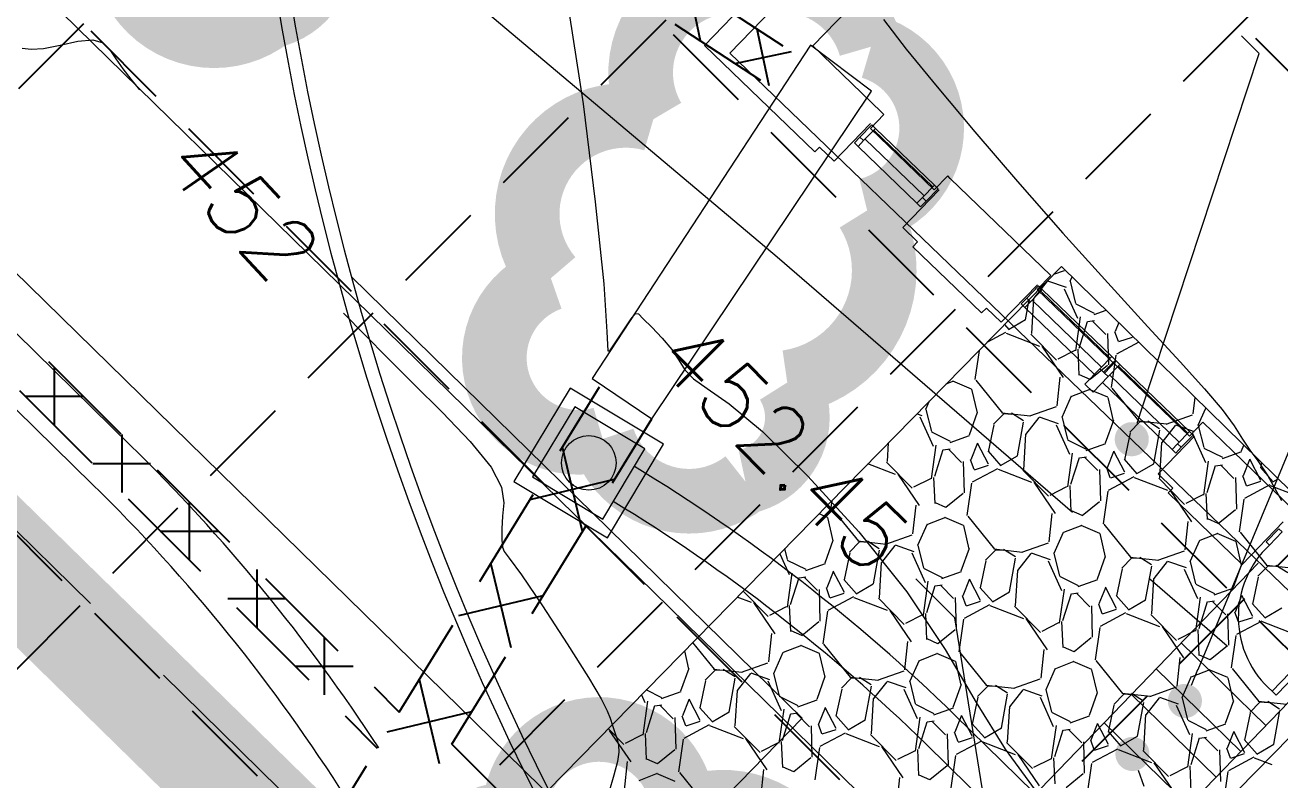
# Model space of a CAD drawing. Header units: inches. Extents: x 4334 to 5439, y 4649 to 5754.
# Drawn here: x 4777.98 to 4823.98, y 5110.38 to 5138.05 of the extents above; entities that cross this region are included whole.
import ezdxf
from ezdxf.enums import TextEntityAlignment as Align

# ---------------------------------------------------------------- set-up
doc = ezdxf.new("R2010")
doc.units = ezdxf.units.IN
doc.header["$LTSCALE"] = 30
doc.header["$MEASUREMENT"] = 0
for name, pattern in [('DIVIDE2', [0.625, 0.25, -0.125, 0, -0.125, 0, -0.125]), ('HIDDEN', [0.375, 0.25, -0.125]), ('HIDDEN2', [0.1875, 0.125, -0.0625]), ('PHANTOM2', [1.25, 0.625, -0.125, 0.125, -0.125, 0.125, -0.125])]:
    doc.linetypes.add(name, pattern=pattern)
for name, color, linetype in [('0S-jnts', 7, 'Continuous'), ('0s-paving', 1, 'Continuous'), ('BLDG', 10, 'Continuous'), ('BNDY RWC', 4, 'PHANTOM2'), ('CP STAB ENT', 7, 'Continuous'), ('CURB', 6, 'Continuous'), ('CURB_FACE', 7, 'Continuous'), ('DA LINE', 211, 'DIVIDE2'), ('EC', 15, 'Continuous'), ('GRID', 254, 'HIDDEN'), ('LEGEND', 7, 'Continuous'), ('PC', 15, 'Continuous'), ('SILTFENCE', 23, 'HIDDEN'), ('SW_INLET_EXST', 7, 'Continuous'), ('SW_MH', 6, 'Continuous'), ('SW_PIPE', 30, 'Continuous'), ('SW_PIPE_EXIST', 7, 'HIDDEN2')]:
    doc.layers.add(name, color=color, linetype=linetype)
doc.styles.add('C80', font='SIMPLEX.shx', dxfattribs={"height": 0.04})

# ---------------------------------------------------------------- blocks, each defined once
blk = doc.blocks.new('_Dot')
at = {"color": 0, "linetype": 'ByBlock', "lineweight": -2}
blk.add_line((-0.5, 0), (-1, 0), dxfattribs=at)
at = {"color": 0, "linetype": 'ByBlock', "const_width": 0.5}
blk.add_lwpolyline([(-0.25, 0, 1), (0.25, 0, 1)], format="xyb", close=True, dxfattribs=at)
blk = doc.blocks.new('inlet protection')
at = {"layer": 'LEGEND', "color": 170, "ltscale": 100, "const_width": 9.48}
blk.add_lwpolyline([(38.03, 58.52, 0.520567), (38.03, 58.52, 0.765195), (16.58, 47.73, 0.417879), (16.45, 28.3, 0.6649), (40.96, 24.56, 0.744833), (68.6, 22.24, 0.975642), (85.82, 40.03, 0.520567), (81.53, 61.46, 0.520567), (65.81, 60.03, 0.540264), (38.03, 58.52)], format="xyb", close=True, dxfattribs=at)

msp = doc.modelspace()

# ---------------------------------------------------------------- linework, layer by layer
at = {"layer": '0S-jnts', "color": 7, "lineweight": 0}
for p, q in [((4789.496, 5128.554), (4766.37, 5151.19)), ((4765.393, 5140.951), (4796.235, 5110.763)), ((4823.46, 5112.367), (4820.363, 5115.398)), ((4822.544, 5111.418), (4819.447, 5114.449)), ((4821.638, 5110.479), (4818.541, 5113.51)), ((4820.638, 5109.443), (4817.541, 5112.475))]:
    msp.add_line(p, q, dxfattribs=at)
at = {"layer": '0s-paving', "color": 7, "lineweight": 0}
for p, q in [((4806.469, 5112.64), (4789.942, 5128.816)), ((4811.897, 5106.628), (4789.496, 5128.554)), ((4811.897, 5106.628), (4823.185, 5118.321)), ((4814.994, 5103.596), (4826.303, 5115.312)), ((4800.173, 5106.209), (4806.469, 5112.64)), ((4880.191, 5028.587), (4796.235, 5110.763))]:
    msp.add_line(p, q, dxfattribs=at)
at = {"layer": 'BLDG', "color": 7, "lineweight": 0}
for p, q in [((4806.7, 5141.264), (4802.88, 5137.307)), ((4806.859, 5137.289), (4808.769, 5139.267)), ((4802.88, 5137.307), (4806.927, 5133.4)), ((4809.372, 5134.863), (4806.859, 5137.289)), ((4808.97, 5134.266), (4809.462, 5134.776)), ((4809.462, 5134.776), (4809.372, 5134.863)), ((4809.462, 5134.776), (4809.462, 5134.776)), ((4807.641, 5133.059), (4808.972, 5134.438)), ((4808.583, 5133.945), (4809.017, 5134.395)), ((4809.152, 5134.264), (4808.718, 5133.815)), ((4811.308, 5132.009), (4808.97, 5134.266)), ((4809.017, 5134.395), (4809.152, 5134.264)), ((4809.094, 5134.204), (4811.252, 5132.121)), ((4809.152, 5134.264), (4811.31, 5132.181)), ((4808.38, 5133.735), (4808.583, 5133.945)), ((4808.515, 5133.605), (4808.38, 5133.735)), ((4808.718, 5133.815), (4808.515, 5133.605)), ((4808.718, 5133.815), (4808.583, 5133.945)), ((4808.583, 5133.945), (4808.718, 5133.815)), ((4808.775, 5133.875), (4810.934, 5131.791)), ((4806.927, 5133.4), (4807.101, 5133.58)), ((4807.101, 5133.58), (4807.641, 5133.059)), ((4808.515, 5133.605), (4810.673, 5131.521)), ((4811.8, 5132.519), (4811.308, 5132.009)), ((4811.89, 5132.431), (4811.8, 5132.519)), ((4815.577, 5128.872), (4811.89, 5132.431)), ((4811.89, 5132.431), (4811.89, 5132.431)), ((4811.49, 5132.007), (4810.159, 5130.628)), ((4811.31, 5132.181), (4810.876, 5131.731)), ((4811.011, 5131.601), (4811.445, 5132.051)), ((4811.445, 5132.051), (4811.31, 5132.181)), ((4810.876, 5131.731), (4810.673, 5131.521)), ((4810.673, 5131.521), (4810.808, 5131.391)), ((4810.808, 5131.391), (4811.011, 5131.601)), ((4810.876, 5131.731), (4811.011, 5131.601)), ((4811.011, 5131.601), (4810.876, 5131.731)), ((4810.159, 5130.628), (4810.698, 5130.107)), ((4810.698, 5130.107), (4810.525, 5129.927)), ((4810.525, 5129.927), (4813.043, 5127.497)), ((4815.085, 5128.363), (4815.577, 5128.872)), ((4815.577, 5128.872), (4815.577, 5128.872)), ((4815.577, 5128.872), (4815.577, 5128.872)), ((4813.756, 5127.156), (4815.087, 5128.534)), ((4814.698, 5128.041), (4815.132, 5128.491)), ((4815.267, 5128.361), (4814.833, 5127.911)), ((4820.661, 5122.98), (4815.085, 5128.363)), ((4815.132, 5128.491), (4815.267, 5128.361)), ((4815.209, 5128.301), (4817.757, 5125.841)), ((4815.267, 5128.361), (4817.815, 5125.901)), ((4813.043, 5127.497), (4813.216, 5127.676)), ((4813.216, 5127.676), (4813.756, 5127.156)), ((4814.495, 5127.832), (4814.698, 5128.041)), ((4814.63, 5127.701), (4814.495, 5127.832)), ((4814.833, 5127.911), (4814.63, 5127.701)), ((4814.63, 5127.701), (4817.178, 5125.242)), ((4814.833, 5127.911), (4814.698, 5128.041)), ((4814.698, 5128.041), (4814.833, 5127.911)), ((4814.891, 5127.971), (4817.439, 5125.511)), ((4817.815, 5125.901), (4817.381, 5125.451)), ((4817.95, 5125.771), (4817.815, 5125.901)), ((4817.381, 5125.451), (4816.831, 5124.882)), ((4817.681, 5125.162), (4817.381, 5125.451)), ((4817.381, 5125.451), (4817.516, 5125.321)), ((4817.516, 5125.321), (4817.95, 5125.771)), ((4817.98, 5125.742), (4817.546, 5125.292)), ((4817.681, 5125.162), (4818.115, 5125.612)), ((4817.95, 5125.771), (4817.98, 5125.742)), ((4818.115, 5125.612), (4817.98, 5125.742)), ((4820.605, 5123.092), (4818.057, 5125.552)), ((4820.663, 5123.152), (4818.115, 5125.612)), ((4816.831, 5124.882), (4817.131, 5124.592)), ((4817.131, 5124.592), (4817.681, 5125.162)), ((4820.026, 5122.492), (4817.478, 5124.952)), ((4817.546, 5125.292), (4817.681, 5125.162)), ((4820.287, 5122.762), (4817.739, 5125.222)), ((4820.663, 5123.152), (4820.229, 5122.702)), ((4821.153, 5123.49), (4820.661, 5122.98)), ((4820.798, 5123.022), (4820.663, 5123.152)), ((4824.84, 5119.93), (4821.153, 5123.49)), ((4821.153, 5123.49), (4821.153, 5123.49)), ((4821.153, 5123.49), (4821.153, 5123.49)), ((4821.153, 5123.49), (4821.153, 5123.49)), ((4820.843, 5122.978), (4819.512, 5121.599)), ((4820.229, 5122.702), (4820.026, 5122.492)), ((4820.229, 5122.702), (4820.364, 5122.572)), ((4820.364, 5122.572), (4820.229, 5122.702)), ((4820.364, 5122.572), (4820.798, 5123.022)), ((4820.026, 5122.492), (4820.161, 5122.362)), ((4820.161, 5122.362), (4820.364, 5122.572)), ((4819.512, 5121.599), (4820.051, 5121.078)), ((4820.051, 5121.078), (4819.878, 5120.898)), ((4819.878, 5120.898), (4822.591, 5118.279)), ((4822.591, 5118.279), (4824.095, 5119.838)), ((4823.475, 5119.105), (4823.938, 5119.585)), ((4824.058, 5119.469), (4823.595, 5118.99)), ((4823.938, 5119.585), (4824.058, 5119.469)), ((4823.595, 5118.99), (4823.475, 5119.105)), ((4826.321, 5116.358), (4823.689, 5113.631)), ((4823.841, 5113.485), (4826.472, 5116.212)), ((4823.841, 5113.485), (4823.689, 5113.631))]:
    msp.add_line(p, q, dxfattribs=at)
msp.add_arc((4826.066, 5116.353), 3.614, 133.1473, 228.8721, dxfattribs=at)
at = {"layer": 'BNDY RWC', "color": 7, "lineweight": 0}
for p, q in [((4805.549, 5129.542), (4783.717, 5147.938)), ((4901.474, 5046.611), (4805.549, 5129.542))]:
    msp.add_line(p, q, dxfattribs=at)
at = {"layer": 'CP STAB ENT', "color": 4, "lineweight": 0}
for p, q in [((4815.974, 5129.204), (4792.81, 5105.582)), ((4815.695, 5128.919), (4816.08, 5129.055)), ((4829.097, 5116.335), (4815.974, 5129.204)), ((4814.965, 5128.037), (4815.453, 5128.659)), ((4815.46, 5128.679), (4816.14, 5128.44)), ((4816.29, 5128.668), (4816.36, 5128.825)), ((4816.501, 5127.847), (4816.299, 5128.66)), ((4816.07, 5128.388), (4816.557, 5127.308)), ((4814.655, 5127.251), (4814.79, 5127.996)), ((4814.88, 5126.742), (4814.957, 5128.04)), ((4817.186, 5127.479), (4816.505, 5127.82)), ((4814.032, 5126.892), (4814.655, 5127.256)), ((4816.656, 5127.352), (4816.482, 5126.11)), ((4816.91, 5127.178), (4816.602, 5126.195)), ((4817.178, 5127.204), (4816.926, 5127.169)), ((4817.124, 5127.19), (4817.597, 5126.712)), ((4817.171, 5127.445), (4817.607, 5127.602)), ((4813.922, 5126.776), (4813.235, 5126.41)), ((4813.882, 5127.07), (4814.043, 5126.89)), ((4815.176, 5126.272), (4813.951, 5126.745)), ((4815.788, 5125.767), (4814.843, 5126.724)), ((4817.659, 5126.749), (4817.691, 5125.595)), ((4817.915, 5126.82), (4818.044, 5126.462)), ((4818.07, 5127.148), (4817.936, 5126.812)), ((4816.05, 5125.131), (4815.267, 5126.279)), ((4818.808, 5126.425), (4817.983, 5125.985)), ((4818.07, 5126.446), (4818.58, 5126.616)), ((4812.953, 5126.123), (4812.8, 5125.058)), ((4816.455, 5126.116), (4815.835, 5125.802)), ((4816.566, 5126.167), (4816.61, 5125.213)), ((4817.962, 5125.954), (4817.792, 5124.762)), ((4817.654, 5125.57), (4817.022, 5125.057)), ((4811.748, 5124.894), (4812.03, 5125.004)), ((4812.677, 5124.7), (4811.993, 5124.991)), ((4812.83, 5125.037), (4813.81, 5123.827)), ((4815.813, 5124.095), (4815.924, 5125.141)), ((4817.024, 5125.06), (4816.633, 5125.233)), ((4812.886, 5123.835), (4812.687, 5124.698)), ((4815.995, 5123.677), (4816.342, 5124.458)), ((4816.355, 5124.448), (4817.021, 5124.709)), ((4817.668, 5124.405), (4816.984, 5124.696)), ((4817.821, 5124.741), (4818.801, 5123.531)), ((4811.004, 5123.972), (4811.136, 5124.27)), ((4811.214, 5123.151), (4811.012, 5123.964)), ((4814.813, 5123.72), (4815.785, 5124.063)), ((4817.878, 5123.539), (4817.678, 5124.403)), ((4820.804, 5123.8), (4820.868, 5124.404)), ((4820.986, 5123.382), (4821.267, 5124.013)), ((4810.68, 5123.805), (4810.853, 5123.744)), ((4810.783, 5123.692), (4811.27, 5122.611)), ((4812.593, 5123.031), (4812.893, 5123.865)), ((4813.856, 5123.803), (4813.483, 5123.424)), ((4813.789, 5123.835), (4814.834, 5123.723)), ((4814.154, 5123.78), (4813.855, 5123.798)), ((4814.577, 5123.546), (4814.142, 5123.823)), ((4814.36, 5122.259), (4814.584, 5123.498)), ((4814.67, 5123.045), (4815.158, 5123.668)), ((4815.158, 5123.69), (4815.845, 5123.449)), ((4816.206, 5122.855), (4816.003, 5123.669)), ((4817.584, 5122.736), (4817.884, 5123.57)), ((4818.847, 5123.507), (4818.474, 5123.129)), ((4818.78, 5123.54), (4819.825, 5123.428)), ((4819.146, 5123.485), (4818.846, 5123.502)), ((4819.568, 5123.251), (4819.134, 5123.527)), ((4819.804, 5123.425), (4820.776, 5123.768)), ((4811.899, 5122.783), (4811.218, 5123.124)), ((4813.494, 5123.398), (4813.285, 5122.409)), ((4814.585, 5121.751), (4814.662, 5123.049)), ((4815.774, 5123.397), (4816.262, 5122.316)), ((4818.485, 5123.103), (4818.277, 5122.114)), ((4819.352, 5121.964), (4819.575, 5123.203)), ((4819.661, 5122.75), (4820.149, 5123.372)), ((4820.149, 5123.395), (4820.836, 5123.154)), ((4820.766, 5123.102), (4821.253, 5122.021)), ((4821.197, 5122.56), (4820.995, 5123.374)), ((4809.594, 5122.046), (4809.635, 5122.739)), ((4811.37, 5122.656), (4811.196, 5121.414)), ((4811.885, 5122.749), (4812.602, 5123.007)), ((4812.884, 5122.703), (4812.649, 5122.115)), ((4813.297, 5121.95), (4812.892, 5122.726)), ((4816.89, 5122.488), (4816.209, 5122.829)), ((4816.876, 5122.454), (4817.593, 5122.712)), ((4819.577, 5121.456), (4819.653, 5122.753)), ((4822.576, 5122.441), (4822.652, 5122.655)), ((4811.624, 5122.482), (4811.315, 5121.499)), ((4811.892, 5122.508), (4811.639, 5122.473)), ((4811.838, 5122.494), (4812.311, 5122.015)), ((4812.628, 5122.124), (4812.757, 5121.766)), ((4813.278, 5122.427), (4813.748, 5121.898)), ((4813.737, 5121.901), (4814.359, 5122.265)), ((4816.361, 5122.36), (4816.187, 5121.118)), ((4816.615, 5122.187), (4816.307, 5121.204)), ((4816.883, 5122.213), (4816.631, 5122.178)), ((4816.829, 5122.199), (4817.302, 5121.72)), ((4817.875, 5122.407), (4817.64, 5121.82)), ((4818.288, 5121.655), (4817.884, 5122.43)), ((4818.269, 5122.132), (4818.739, 5121.603)), ((4821.882, 5122.193), (4821.201, 5122.534)), ((4821.868, 5122.159), (4822.584, 5122.417)), ((4823.28, 5121.36), (4822.875, 5122.135)), ((4809.889, 5121.576), (4808.877, 5121.967)), ((4810.502, 5121.071), (4809.557, 5122.028)), ((4812.372, 5122.053), (4812.404, 5120.899)), ((4813.627, 5121.785), (4812.696, 5121.289)), ((4812.783, 5121.75), (4813.294, 5121.92)), ((4814.88, 5121.28), (4813.656, 5121.753)), ((4815.493, 5120.775), (4814.548, 5121.733)), ((4817.364, 5121.758), (4817.396, 5120.604)), ((4817.62, 5121.829), (4817.749, 5121.47)), ((4818.728, 5121.606), (4819.351, 5121.97)), ((4821.352, 5122.065), (4821.179, 5120.823)), ((4821.607, 5121.892), (4821.298, 5120.908)), ((4821.874, 5121.918), (4821.622, 5121.883)), ((4821.821, 5121.904), (4822.293, 5121.425)), ((4822.867, 5122.112), (4822.632, 5121.525)), ((4823.261, 5121.837), (4823.73, 5121.308)), ((4823.309, 5122.011), (4823.268, 5121.818)), ((4810.764, 5120.435), (4809.98, 5121.583)), ((4811.169, 5121.42), (4810.549, 5121.106)), ((4811.279, 5121.471), (4811.323, 5120.516)), ((4812.676, 5121.258), (4812.505, 5120.066)), ((4815.755, 5120.14), (4814.972, 5121.288)), ((4818.619, 5121.49), (4817.688, 5120.994)), ((4817.774, 5121.454), (4818.285, 5121.625)), ((4819.872, 5120.985), (4818.648, 5121.458)), ((4820.484, 5120.48), (4819.539, 5121.438)), ((4822.355, 5121.463), (4822.387, 5120.309)), ((4822.611, 5121.534), (4822.74, 5121.175)), ((4822.766, 5121.159), (4823.277, 5121.329)), ((4823.719, 5121.311), (4823.91, 5121.422)), ((4812.367, 5120.874), (4811.736, 5120.361)), ((4816.16, 5121.125), (4815.54, 5120.811)), ((4816.271, 5121.175), (4816.314, 5120.221)), ((4817.667, 5120.963), (4817.497, 5119.771)), ((4820.747, 5119.845), (4819.963, 5120.993)), ((4821.151, 5120.83), (4820.532, 5120.516)), ((4821.262, 5120.88), (4821.306, 5119.926)), ((4823.61, 5121.195), (4822.679, 5120.699)), ((4824.521, 5120.822), (4823.639, 5121.163)), ((4807.55, 5120.613), (4807.514, 5120.362)), ((4807.543, 5120.34), (4808.524, 5119.13)), ((4810.526, 5119.399), (4810.638, 5120.445)), ((4811.737, 5120.363), (4811.347, 5120.537)), ((4817.359, 5120.579), (4816.727, 5120.065)), ((4822.35, 5120.284), (4821.719, 5119.77)), ((4822.658, 5120.668), (4822.488, 5119.476)), ((4807.391, 5120.004), (4807.082, 5120.136)), ((4807.6, 5119.138), (4807.401, 5120.002)), ((4811.068, 5119.752), (4811.735, 5120.013)), ((4812.382, 5119.709), (4811.698, 5120)), ((4812.535, 5120.045), (4813.515, 5118.835)), ((4815.517, 5119.104), (4815.629, 5120.149)), ((4816.729, 5120.068), (4816.338, 5120.242)), ((4820.509, 5118.809), (4820.621, 5119.854)), ((4821.72, 5119.773), (4821.33, 5119.946)), ((4809.526, 5119.024), (4810.498, 5119.367)), ((4810.709, 5118.981), (4811.055, 5119.761)), ((4812.591, 5118.843), (4812.392, 5119.707)), ((4815.7, 5118.685), (4816.047, 5119.466)), ((4816.06, 5119.457), (4816.726, 5119.718)), ((4817.373, 5119.414), (4816.689, 5119.705)), ((4817.582, 5118.548), (4817.383, 5119.411)), ((4817.526, 5119.75), (4818.506, 5118.54)), ((4821.051, 5119.162), (4821.717, 5119.423)), ((4822.364, 5119.119), (4821.68, 5119.41)), ((4822.517, 5119.455), (4823.498, 5118.245)), ((4807.307, 5118.335), (4807.606, 5119.169)), ((4808.57, 5119.107), (4808.197, 5118.728)), ((4808.502, 5119.139), (4809.547, 5119.027)), ((4808.868, 5119.084), (4808.568, 5119.101)), ((4809.29, 5118.85), (4808.856, 5119.126)), ((4809.384, 5118.349), (4809.871, 5118.971)), ((4809.871, 5118.994), (4810.558, 5118.753)), ((4810.919, 5118.159), (4810.717, 5118.973)), ((4814.518, 5118.729), (4815.49, 5119.072)), ((4820.691, 5118.39), (4821.038, 5119.171)), ((4822.574, 5118.253), (4822.374, 5119.116)), ((4805.644, 5118.67), (4805.984, 5117.915)), ((4805.928, 5118.454), (4805.828, 5118.857)), ((4808.208, 5118.702), (4807.999, 5117.713)), ((4809.074, 5117.563), (4809.297, 5118.802)), ((4810.488, 5118.701), (4810.975, 5117.62)), ((4812.298, 5118.04), (4812.598, 5118.874)), ((4813.561, 5118.811), (4813.188, 5118.433)), ((4813.493, 5118.844), (4814.539, 5118.732)), ((4813.859, 5118.789), (4813.56, 5118.806)), ((4814.282, 5118.555), (4813.847, 5118.831)), ((4814.065, 5117.268), (4814.289, 5118.507)), ((4814.375, 5118.054), (4814.863, 5118.676)), ((4814.863, 5118.699), (4815.55, 5118.458)), ((4815.911, 5117.864), (4815.708, 5118.677)), ((4817.289, 5117.745), (4817.589, 5118.579)), ((4818.552, 5118.516), (4818.179, 5118.138)), ((4818.485, 5118.549), (4819.53, 5118.437)), ((4818.85, 5118.493), (4818.551, 5118.511)), ((4819.273, 5118.26), (4818.839, 5118.536)), ((4819.509, 5118.434), (4820.481, 5118.777)), ((4806.613, 5118.087), (4805.932, 5118.428)), ((4806.599, 5118.053), (4807.315, 5118.311)), ((4807.598, 5118.006), (4807.363, 5117.419)), ((4808.011, 5117.254), (4807.606, 5118.029)), ((4809.299, 5117.055), (4809.376, 5118.352)), ((4811.604, 5117.792), (4810.923, 5118.133)), ((4811.59, 5117.758), (4812.306, 5118.016)), ((4813.199, 5118.407), (4812.99, 5117.418)), ((4814.29, 5116.76), (4814.367, 5118.057)), ((4815.479, 5118.406), (4815.966, 5117.325)), ((4818.19, 5118.112), (4817.982, 5117.122)), ((4819.056, 5116.973), (4819.28, 5118.212)), ((4819.366, 5117.759), (4819.854, 5118.381)), ((4819.854, 5118.403), (4820.541, 5118.162)), ((4820.471, 5118.11), (4820.958, 5117.03)), ((4820.902, 5117.569), (4820.7, 5118.382)), ((4822.281, 5117.45), (4822.58, 5118.284)), ((4823.543, 5118.221), (4823.17, 5117.842)), ((4823.476, 5118.253), (4824.521, 5118.142)), ((4823.842, 5118.198), (4823.542, 5118.216)), ((4824.264, 5117.965), (4823.83, 5118.241)), ((4806.083, 5117.959), (4805.91, 5116.717)), ((4806.338, 5117.786), (4806.029, 5116.803)), ((4806.605, 5117.812), (4806.353, 5117.777)), ((4806.552, 5117.798), (4807.024, 5117.319)), ((4807.992, 5117.731), (4808.461, 5117.202)), ((4808.45, 5117.205), (4809.073, 5117.569)), ((4811.074, 5117.664), (4810.901, 5116.422)), ((4812.589, 5117.711), (4812.354, 5117.124)), ((4813.002, 5116.959), (4812.597, 5117.734)), ((4816.595, 5117.497), (4815.914, 5117.838)), ((4816.581, 5117.463), (4817.298, 5117.721)), ((4819.281, 5116.464), (4819.358, 5117.762)), ((4821.587, 5117.202), (4820.906, 5117.542)), ((4823.182, 5117.817), (4822.973, 5116.827)), ((4804.603, 5116.879), (4804.085, 5117.08)), ((4805.215, 5116.374), (4804.301, 5117.3)), ((4807.086, 5117.357), (4807.118, 5116.203)), ((4807.342, 5117.428), (4807.471, 5117.069)), ((4808.341, 5117.089), (4807.41, 5116.593)), ((4807.497, 5117.053), (4808.008, 5117.224)), ((4809.594, 5116.584), (4808.37, 5117.057)), ((4811.329, 5117.491), (4811.02, 5116.507)), ((4811.597, 5117.517), (4811.344, 5117.482)), ((4811.543, 5117.503), (4812.015, 5117.024)), ((4812.077, 5117.062), (4812.109, 5115.908)), ((4812.333, 5117.133), (4812.462, 5116.774)), ((4812.983, 5117.436), (4813.453, 5116.907)), ((4813.442, 5116.91), (4814.064, 5117.274)), ((4816.066, 5117.369), (4815.892, 5116.127)), ((4816.32, 5117.196), (4816.012, 5116.212)), ((4816.588, 5117.222), (4816.335, 5117.187)), ((4816.534, 5117.208), (4817.007, 5116.729)), ((4817.58, 5117.416), (4817.345, 5116.829)), ((4817.993, 5116.664), (4817.588, 5117.439)), ((4817.974, 5117.141), (4818.444, 5116.612)), ((4821.057, 5117.074), (4820.884, 5115.832)), ((4821.572, 5117.167), (4822.289, 5117.426)), ((4822.572, 5117.121), (4822.337, 5116.534)), ((4822.985, 5116.369), (4822.58, 5117.144)), ((4805.477, 5115.739), (4804.694, 5116.887)), ((4805.882, 5116.724), (4805.263, 5116.41)), ((4805.993, 5116.775), (4806.037, 5115.82)), ((4810.207, 5116.079), (4809.261, 5117.037)), ((4813.332, 5116.794), (4812.401, 5116.298)), ((4812.488, 5116.758), (4812.999, 5116.928)), ((4814.585, 5116.289), (4813.361, 5116.762)), ((4815.198, 5115.784), (4814.253, 5116.742)), ((4817.068, 5116.766), (4817.1, 5115.613)), ((4817.324, 5116.837), (4817.453, 5116.479)), ((4817.479, 5116.463), (4817.99, 5116.633)), ((4818.433, 5116.615), (4819.056, 5116.978)), ((4821.311, 5116.901), (4821.003, 5115.917)), ((4821.579, 5116.927), (4821.327, 5116.891)), ((4821.525, 5116.913), (4821.998, 5116.434)), ((4822.966, 5116.845), (4823.435, 5116.317)), ((4823.424, 5116.319), (4824.047, 5116.683)), ((4828.564, 5116.252), (4805.399, 5092.631)), ((4807.081, 5116.178), (4806.45, 5115.664)), ((4807.39, 5116.562), (4807.219, 5115.37)), ((4810.469, 5115.444), (4809.685, 5116.592)), ((4810.873, 5116.429), (4810.254, 5116.115)), ((4810.984, 5116.479), (4811.028, 5115.525)), ((4812.381, 5116.267), (4812.21, 5115.075)), ((4815.46, 5115.148), (4814.676, 5116.297)), ((4815.976, 5116.184), (4816.019, 5115.23)), ((4818.323, 5116.498), (4817.392, 5116.003)), ((4819.577, 5115.994), (4818.352, 5116.467)), ((4820.189, 5115.489), (4819.244, 5116.446)), ((4822.06, 5116.471), (4822.092, 5115.317)), ((4822.316, 5116.542), (4822.445, 5116.184)), ((4823.315, 5116.203), (4822.384, 5115.707)), ((4822.471, 5116.168), (4822.981, 5116.338)), ((4824.568, 5115.699), (4823.344, 5116.172)), ((4805.24, 5114.703), (4805.352, 5115.748)), ((4806.451, 5115.667), (4806.061, 5115.841)), ((4812.072, 5115.883), (4811.441, 5115.369)), ((4815.865, 5116.134), (4815.245, 5115.82)), ((4817.372, 5115.972), (4817.201, 5114.78)), ((4820.451, 5114.853), (4819.668, 5116.001)), ((4820.856, 5115.839), (4820.236, 5115.525)), ((4820.967, 5115.889), (4821.01, 5114.935)), ((4802.447, 5115.41), (4803.237, 5114.434)), ((4805.782, 5115.056), (4806.448, 5115.317)), ((4807.095, 5115.013), (4806.411, 5115.304)), ((4807.248, 5115.349), (4808.229, 5114.139)), ((4810.231, 5114.408), (4810.343, 5115.453)), ((4811.442, 5115.372), (4811.052, 5115.545)), ((4816.434, 5115.077), (4816.043, 5115.25)), ((4817.064, 5115.588), (4816.432, 5115.074)), ((4822.055, 5115.293), (4821.424, 5114.779)), ((4822.363, 5115.677), (4822.193, 5114.485)), ((4802.314, 5114.442), (4802.158, 5115.115)), ((4805.422, 5114.284), (4805.769, 5115.065)), ((4807.305, 5114.147), (4807.105, 5115.01)), ((4810.413, 5113.989), (4810.76, 5114.77)), ((4810.773, 5114.761), (4811.44, 5115.022)), ((4812.087, 5114.718), (4811.403, 5115.009)), ((4812.24, 5115.054), (4813.22, 5113.844)), ((4815.222, 5114.113), (4815.334, 5115.158)), ((4817.231, 5114.759), (4818.211, 5113.549)), ((4820.214, 5113.818), (4820.325, 5114.863)), ((4821.425, 5114.782), (4821.034, 5114.955)), ((4802.02, 5113.639), (4802.32, 5114.473)), ((4803.283, 5114.41), (4802.91, 5114.032)), ((4803.216, 5114.443), (4804.261, 5114.331)), ((4803.581, 5114.388), (4803.282, 5114.405)), ((4804.004, 5114.154), (4803.57, 5114.43)), ((4804.24, 5114.328), (4805.212, 5114.671)), ((4804.585, 5114.298), (4805.272, 5114.057)), ((4809.231, 5114.033), (4810.203, 5114.376)), ((4812.296, 5113.852), (4812.097, 5114.715)), ((4815.405, 5113.694), (4815.751, 5114.475)), ((4815.764, 5114.465), (4816.431, 5114.727)), ((4817.078, 5114.423), (4816.394, 5114.714)), ((4817.287, 5113.557), (4817.088, 5114.42)), ((4820.756, 5114.17), (4821.422, 5114.431)), ((4822.069, 5114.128), (4821.385, 5114.419)), ((4822.222, 5114.464), (4823.202, 5113.254)), ((4802.921, 5114.006), (4802.713, 5113.017)), ((4803.787, 5112.867), (4804.011, 5114.106)), ((4804.097, 5113.653), (4804.585, 5114.275)), ((4805.202, 5114.005), (4805.689, 5112.924)), ((4805.633, 5113.463), (4805.431, 5114.276)), ((4807.012, 5113.344), (4807.311, 5114.178)), ((4808.274, 5114.115), (4807.901, 5113.737)), ((4808.207, 5114.148), (4809.252, 5114.036)), ((4808.573, 5114.092), (4808.273, 5114.11)), ((4808.995, 5113.859), (4808.561, 5114.135)), ((4809.088, 5113.358), (4809.576, 5113.98)), ((4809.576, 5114.002), (4810.263, 5113.761)), ((4810.624, 5113.168), (4810.422, 5113.981)), ((4812.003, 5113.049), (4812.303, 5113.883)), ((4813.198, 5113.853), (4814.243, 5113.741)), ((4813.987, 5113.564), (4813.552, 5113.84)), ((4814.223, 5113.738), (4815.195, 5114.081)), ((4820.396, 5113.399), (4820.743, 5114.18)), ((4822.279, 5113.262), (4822.079, 5114.125)), ((4800.572, 5113.498), (4800.698, 5113.219)), ((4801.326, 5113.391), (4800.75, 5113.679)), ((4801.312, 5113.357), (4802.029, 5113.615)), ((4804.012, 5112.359), (4804.089, 5113.656)), ((4806.318, 5113.096), (4805.637, 5113.437)), ((4807.913, 5113.711), (4807.704, 5112.721)), ((4808.779, 5112.572), (4809.002, 5113.811)), ((4810.193, 5113.71), (4810.68, 5112.629)), ((4812.904, 5113.416), (4812.695, 5112.426)), ((4813.266, 5113.82), (4812.893, 5113.441)), ((4813.564, 5113.797), (4813.264, 5113.815)), ((4813.77, 5112.277), (4813.994, 5113.516)), ((4814.08, 5113.063), (4814.567, 5113.685)), ((4814.567, 5113.707), (4815.254, 5113.466)), ((4815.184, 5113.414), (4815.671, 5112.334)), ((4815.615, 5112.873), (4815.413, 5113.686)), ((4816.994, 5112.754), (4817.294, 5113.587)), ((4818.257, 5113.525), (4817.884, 5113.146)), ((4818.19, 5113.557), (4819.235, 5113.445)), ((4818.555, 5113.502), (4818.256, 5113.52)), ((4818.978, 5113.269), (4818.543, 5113.545)), ((4819.071, 5112.768), (4819.559, 5113.39)), ((4819.214, 5113.442), (4820.186, 5113.786)), ((4819.559, 5113.412), (4820.246, 5113.171)), ((4820.607, 5112.578), (4820.404, 5113.391)), ((4800.797, 5113.263), (4800.623, 5112.021)), ((4801.051, 5113.09), (4800.743, 5112.106)), ((4801.319, 5113.116), (4801.066, 5113.081)), ((4801.265, 5113.102), (4801.738, 5112.623)), ((4802.311, 5113.31), (4802.076, 5112.723)), ((4802.724, 5112.558), (4802.319, 5113.333)), ((4802.705, 5113.035), (4803.175, 5112.506)), ((4805.788, 5112.968), (4805.614, 5111.726)), ((4806.304, 5113.062), (4807.02, 5113.32)), ((4807.303, 5113.015), (4807.068, 5112.428)), ((4807.716, 5112.263), (4807.311, 5113.038)), ((4809.004, 5112.063), (4809.08, 5113.361)), ((4811.309, 5112.801), (4810.628, 5113.141)), ((4811.295, 5112.766), (4812.011, 5113.025)), ((4813.995, 5111.768), (4814.072, 5113.066)), ((4817.895, 5113.12), (4817.686, 5112.131)), ((4818.761, 5111.982), (4818.985, 5113.221)), ((4820.175, 5113.119), (4820.662, 5112.039)), ((4821.985, 5112.459), (4822.285, 5113.292)), ((4823.248, 5113.23), (4822.875, 5112.851)), ((4823.181, 5113.262), (4824.226, 5113.15)), ((4823.547, 5113.207), (4823.247, 5113.225)), ((4823.969, 5112.974), (4823.535, 5113.25)), ((4823.753, 5111.687), (4823.976, 5112.926)), ((4801.799, 5112.661), (4801.831, 5111.507)), ((4802.055, 5112.732), (4802.185, 5112.373)), ((4802.21, 5112.357), (4802.721, 5112.527)), ((4803.164, 5112.509), (4803.787, 5112.873)), ((4806.042, 5112.795), (4805.734, 5111.811)), ((4806.31, 5112.821), (4806.058, 5112.786)), ((4806.256, 5112.807), (4806.729, 5112.328)), ((4807.697, 5112.74), (4808.166, 5112.211)), ((4808.155, 5112.214), (4808.778, 5112.577)), ((4810.779, 5112.673), (4810.606, 5111.431)), ((4811.034, 5112.5), (4810.725, 5111.516)), ((4811.301, 5112.526), (4811.049, 5112.49)), ((4811.248, 5112.512), (4811.72, 5112.033)), ((4812.294, 5112.72), (4812.059, 5112.133)), ((4812.707, 5111.968), (4812.302, 5112.743)), ((4816.3, 5112.506), (4815.619, 5112.846)), ((4816.286, 5112.471), (4817.003, 5112.729)), ((4818.986, 5111.473), (4819.063, 5112.771)), ((4821.291, 5112.21), (4820.61, 5112.551)), ((4822.886, 5112.825), (4822.678, 5111.836)), ((4799.316, 5112.183), (4799.292, 5112.193)), ((4799.929, 5111.678), (4799.357, 5112.258)), ((4800.191, 5111.043), (4799.407, 5112.191)), ((4800.596, 5112.028), (4799.976, 5111.714)), ((4800.707, 5112.078), (4800.75, 5111.124)), ((4803.054, 5112.393), (4802.124, 5111.897)), ((4804.308, 5111.888), (4803.083, 5112.361)), ((4804.92, 5111.383), (4803.975, 5112.341)), ((4806.791, 5112.365), (4806.823, 5111.212)), ((4807.047, 5112.436), (4807.176, 5112.078)), ((4808.046, 5112.097), (4807.115, 5111.602)), ((4807.202, 5112.062), (4807.712, 5112.232)), ((4809.299, 5111.593), (4808.075, 5112.066)), ((4809.911, 5111.088), (4808.966, 5112.046)), ((4811.782, 5112.07), (4811.814, 5110.916)), ((4812.038, 5112.141), (4812.167, 5111.783)), ((4812.688, 5112.444), (4813.157, 5111.916)), ((4813.147, 5111.918), (4813.769, 5112.282)), ((4815.771, 5112.378), (4815.597, 5111.136)), ((4816.025, 5112.204), (4815.716, 5111.221)), ((4816.293, 5112.23), (4816.04, 5112.195)), ((4816.239, 5112.216), (4816.712, 5111.738)), ((4817.285, 5112.425), (4817.05, 5111.838)), ((4817.698, 5111.673), (4817.293, 5112.448)), ((4817.679, 5112.149), (4818.149, 5111.621)), ((4820.762, 5112.083), (4820.588, 5110.841)), ((4821.277, 5112.176), (4821.994, 5112.434)), ((4822.276, 5112.13), (4822.041, 5111.543)), ((4822.689, 5111.377), (4822.285, 5112.153)), ((4802.103, 5111.866), (4801.932, 5110.674)), ((4805.182, 5110.747), (4804.399, 5111.896)), ((4805.587, 5111.733), (4804.967, 5111.419)), ((4805.698, 5111.783), (4805.742, 5110.829)), ((4807.094, 5111.571), (4806.924, 5110.379)), ((4810.173, 5110.452), (4809.39, 5111.6)), ((4813.037, 5111.802), (4812.106, 5111.306)), ((4812.193, 5111.767), (4812.704, 5111.937)), ((4814.29, 5111.298), (4813.066, 5111.771)), ((4814.903, 5110.793), (4813.958, 5111.75)), ((4816.773, 5111.775), (4816.805, 5110.621)), ((4817.029, 5111.846), (4817.158, 5111.488)), ((4817.184, 5111.472), (4817.695, 5111.642)), ((4818.138, 5111.623), (4818.76, 5111.987)), ((4821.016, 5111.909), (4820.708, 5110.926)), ((4821.284, 5111.935), (4821.032, 5111.9)), ((4821.23, 5111.921), (4821.703, 5111.443)), ((4822.02, 5111.551), (4822.15, 5111.193)), ((4822.67, 5111.854), (4823.14, 5111.325)), ((4823.129, 5111.328), (4823.752, 5111.692)), ((4801.165, 5110.971), (4800.774, 5111.144)), ((4801.795, 5111.482), (4801.163, 5110.968)), ((4806.786, 5111.187), (4806.155, 5110.673)), ((4810.578, 5111.438), (4809.959, 5111.124)), ((4810.689, 5111.488), (4810.733, 5110.534)), ((4812.086, 5111.276), (4811.915, 5110.084)), ((4815.165, 5110.157), (4814.381, 5111.305)), ((4815.57, 5111.142), (4814.95, 5110.828)), ((4815.68, 5111.193), (4815.724, 5110.239)), ((4818.028, 5111.507), (4817.097, 5111.011)), ((4819.281, 5111.003), (4818.057, 5111.476)), ((4819.894, 5110.498), (4818.949, 5111.455)), ((4821.765, 5111.48), (4821.797, 5110.326)), ((4823.02, 5111.212), (4822.089, 5110.716)), ((4822.175, 5111.177), (4822.686, 5111.347)), ((4823.694, 5110.931), (4823.049, 5111.181)), ((4799.953, 5110.007), (4800.065, 5111.052)), ((4800.495, 5110.36), (4801.162, 5110.621)), ((4801.962, 5110.653), (4802.942, 5109.443)), ((4804.945, 5109.712), (4805.056, 5110.757)), ((4806.156, 5110.676), (4805.765, 5110.849)), ((4811.777, 5110.892), (4811.146, 5110.378)), ((4817.077, 5110.981), (4816.906, 5109.789)), ((4820.156, 5109.862), (4819.373, 5111.01)), ((4820.561, 5110.847), (4819.941, 5110.533)), ((4820.672, 5110.898), (4820.715, 5109.944)), ((4822.068, 5110.685), (4821.897, 5109.493)), ((4801.809, 5110.317), (4801.125, 5110.608)), ((4809.936, 5109.417), (4810.048, 5110.462)), ((4811.147, 5110.381), (4810.757, 5110.554)), ((4816.769, 5110.596), (4816.137, 5110.083))]:
    msp.add_line(p, q, dxfattribs=at)
at = {"layer": 'CURB', "color": 7, "lineweight": 0}
msp.add_arc((4887.347, 5155.449), 100.98, 177.74239, 221.09663, dxfattribs=at)
at = {"layer": 'CURB_FACE', "color": 7, "lineweight": 0}
msp.add_arc((4887.347, 5155.449), 101.48, 177.74239, 221.09663, dxfattribs=at)
at = {"layer": 'DA LINE', "color": 7, "linetype": 'Continuous', "lineweight": 0}
for p, q in [((4803.818, 5137.018), (4806.288, 5139.577)), ((4830.032, 5111.791), (4803.818, 5137.018))]:
    msp.add_line(p, q, dxfattribs=at)
at = {"layer": 'EC', "color": 43, "lineweight": 0, "flags": 128}
for points in [[(4797.928, 5138.482), (4798.432, 5135.169), (4798.881, 5131.575), (4799.189, 5128.569), (4799.307, 5126.808), (4799.336, 5126.115), (4799.413, 5126.108), (4799.635, 5126.434), (4799.933, 5126.884), (4800.196, 5127.278), (4800.349, 5127.473), (4800.462, 5127.467), (4800.639, 5127.288), (4800.953, 5126.972), (4801.335, 5126.575), (4801.685, 5126.156), (4801.938, 5125.766), (4802.166, 5125.409), (4802.479, 5125.079), (4802.985, 5124.731), (4803.792, 5124.166), (4805.01, 5123.146), (4806.676, 5121.519), (4808.544, 5119.471), (4810.298, 5117.274), (4811.703, 5115.162), (4812.847, 5113.222), (4813.902, 5111.503), (4815.009, 5109.998)], [(4809.442, 5138.252), (4810.277, 5137.168), (4811.415, 5135.783), (4812.796, 5134.137), (4814.359, 5132.319), (4816.026, 5130.428), (4817.667, 5128.604), (4819.136, 5126.993), (4820.318, 5125.71), (4821.217, 5124.721), (4821.864, 5123.959), (4822.303, 5123.358), (4822.61, 5122.874), (4822.87, 5122.468), (4823.163, 5122.074), (4823.536, 5121.524), (4824.031, 5120.624)], [(4777.871, 5137.203), (4778.198, 5137.165), (4778.656, 5137.193), (4779.26, 5137.316), (4779.908, 5137.457), (4780.467, 5137.511), (4780.841, 5137.398), (4781.088, 5137.149), (4781.302, 5136.818), (4781.557, 5136.453), (4781.853, 5136.072), (4782.169, 5135.682)], [(4789.655, 5127.495), (4790.435, 5126.692), (4791.27, 5125.843), (4792.214, 5124.902), (4793.277, 5123.852), (4794.296, 5122.79), (4795.065, 5121.844), (4795.439, 5121.106), (4795.523, 5120.531), (4795.484, 5120.042), (4795.456, 5119.581), (4795.46, 5119.184), (4795.484, 5118.908), (4795.539, 5118.756), (4795.728, 5118.511), (4796.177, 5117.898), (4796.947, 5116.757), (4797.85, 5115.371), (4798.629, 5114.134), (4799.097, 5113.346), (4799.318, 5112.911), (4799.421, 5112.641), (4799.512, 5112.379), (4799.603, 5112.114), (4799.682, 5111.868), (4799.737, 5111.647), (4799.746, 5111.398), (4799.689, 5111.048), (4799.556, 5110.548), (4799.382, 5109.922)]]:
    msp.add_lwpolyline(points, dxfattribs=at)
at = {"layer": 'GRID', "color": 253, "linetype": 'HIDDEN', "ltscale": 0.45}
for p, q in [((4493.743, 5466.906), (5151.352, 4809.297)), ((4483.136, 5456.3), (5140.746, 4798.69)), ((4472.53, 5445.693), (5130.139, 4788.084)), ((4461.923, 5435.086), (5119.532, 4777.477)), ((5066.499, 5424.48), (4695.222, 5053.202)), ((5077.106, 5413.873), (4705.828, 5042.595)), ((5087.713, 5403.266), (4716.435, 5031.989)), ((5098.319, 5392.66), (4727.041, 5021.382))]:
    msp.add_line(p, q, dxfattribs=at)
at = {"layer": 'PC', "color": 43, "lineweight": 0}
for points in [[(4820.976, 5114.427), (4832.533, 5142.194), (4831.105, 5143.621)], [(4820.976, 5114.427), (4832.533, 5142.194), (4831.105, 5143.621)], [(4818.94, 5124.056), (4823.217, 5137.008), (4822.564, 5137.661)], [(4818.94, 5124.056), (4823.217, 5137.008), (4822.564, 5137.661)], [(4813.581, 5106.903), (4812.063, 5116.325), (4810.636, 5117.753)], [(4813.581, 5106.903), (4812.063, 5116.325), (4810.636, 5117.753)]]:
    msp.add_lwpolyline(points, dxfattribs=at)
at = {"layer": 'SILTFENCE', "color": 7, "lineweight": 0}
msp.add_line((4916.934, 4982.945), (4756.496, 5140.256), dxfattribs=at)
at = {"layer": 'SILTFENCE', "color": 200, "linetype": 'Continuous', "const_width": 4}
msp.add_lwpolyline([(5084.715, 5256.735), (5105.719, 4984.789), (5104.35, 4979.909), (5102.26, 4975.997), (5100.102, 4973.03), (5097.775, 4970.636), (5095.247, 4968.309), (5091.394, 4967.126), (5005.707, 4954.084, -0.225991), (4916.537, 4982.087), (4587.063, 5304.645), (4596.784, 5314.5), (4567.654, 5342.157), (4596.935, 5390.656), (4667.815, 5415.993), (4711.361, 5459.981), (4730.386, 5442.519)], format="xyb", dxfattribs=at)
at = {"layer": 'SW_INLET_EXST', "color": 5, "lineweight": 0}
for p, q in [((4806.768, 5137.318), (4798.772, 5125.089)), ((4809.001, 5135.633), (4806.768, 5137.318)), ((4800.954, 5123.616), (4809.001, 5135.633)), ((4798.772, 5125.089), (4800.954, 5123.616))]:
    msp.add_line(p, q, dxfattribs=at)
at = {"layer": 'SW_MH', "color": 5, "lineweight": 0}
for p, q in [((4797.954, 5124.745), (4795.897, 5121.314)), ((4797.954, 5124.745), (4795.897, 5121.314)), ((4801.385, 5122.687), (4797.954, 5124.745)), ((4801.385, 5122.687), (4797.954, 5124.745)), ((4798.126, 5124.059), (4796.583, 5121.486)), ((4798.126, 5124.059), (4796.583, 5121.486)), ((4800.699, 5122.516), (4798.126, 5124.059)), ((4800.699, 5122.516), (4798.126, 5124.059)), ((4799.328, 5119.257), (4801.385, 5122.687)), ((4799.328, 5119.257), (4801.385, 5122.687)), ((4799.156, 5119.943), (4800.699, 5122.516)), ((4799.156, 5119.943), (4800.699, 5122.516)), ((4795.897, 5121.314), (4799.328, 5119.257)), ((4795.897, 5121.314), (4799.328, 5119.257)), ((4796.583, 5121.486), (4799.156, 5119.943)), ((4796.583, 5121.486), (4799.156, 5119.943))]:
    msp.add_line(p, q, dxfattribs=at)
msp.add_circle((4798.641, 5122.001), 1, dxfattribs=at)
msp.add_circle((4798.641, 5122.001), 1, dxfattribs=at)
at = {"layer": 'SW_PIPE', "color": 5, "lineweight": 0}
for p, q in [((4770.608, 5133.643), (4781.835, 5122.654)), ((4770.608, 5133.643), (4781.835, 5122.654)), ((4770.608, 5133.643), (4781.835, 5122.654)), ((4769.209, 5132.213), (4780.436, 5121.225)), ((4769.209, 5132.213), (4780.436, 5121.225)), ((4769.209, 5132.213), (4780.436, 5121.225)), ((4838.758, 5086.584), (4812.065, 5112.755)), ((4838.758, 5086.584), (4812.065, 5112.755)), ((4838.758, 5086.584), (4812.065, 5112.755)), ((4952.455, 4973.005), (4811.015, 5111.684)), ((4952.455, 4973.005), (4811.015, 5111.684)), ((4952.455, 4973.005), (4811.015, 5111.684))]:
    msp.add_line(p, q, dxfattribs=at)
for centre, radius, start, end in [((4735.668, 5075.488), 66, 33.12426, 45.6138), ((4735.668, 5075.488), 66, 33.12426, 45.6138), ((4735.668, 5075.488), 66, 33.12426, 45.6138), ((4766.149, 5065.694), 65.75, 45.7067, 58.69428), ((4766.149, 5065.694), 65.75, 45.7067, 58.69428), ((4766.149, 5065.694), 65.75, 45.7067, 58.69428), ((4735.668, 5075.488), 64, 32.29408, 45.6138), ((4735.668, 5075.488), 64, 32.29408, 45.6138), ((4735.668, 5075.488), 64, 32.29408, 45.6138), ((4766.149, 5065.694), 64.25, 45.7067, 58.68598), ((4766.149, 5065.694), 64.25, 45.7067, 58.68598), ((4766.149, 5065.694), 64.25, 45.7067, 58.68598)]:
    msp.add_arc(centre, radius, start, end, dxfattribs=at)
at = {"layer": 'SW_PIPE_EXIST', "color": 5}
for p, q in [((4788.497, 5148.575), (4806.452, 5136.835)), ((4787.676, 5147.32), (4805.631, 5135.58)), ((4766.904, 5137.653), (4791.696, 5112.861)), ((4765.844, 5136.592), (4790.888, 5111.548)), ((4791.696, 5112.861), (4799.037, 5124.795)), ((4793.618, 5111.691), (4800.954, 5123.616)), ((4788.523, 5107.702), (4790.888, 5111.548)), ((4799.603, 5105.706), (4793.618, 5111.691))]:
    msp.add_line(p, q, dxfattribs=at)
at = {"layer": 'SW_PIPE_EXIST', "color": 5, "linetype": 'Continuous'}
for p, q in [((4802.742, 5137.469), (4802.307, 5139.545)), ((4805.253, 5135.827), (4804.818, 5137.903)), ((4803.998, 5136.648), (4806.074, 5137.083)), ((4779.044, 5125.513), (4779.044, 5123.392)), ((4777.983, 5124.452), (4780.105, 5124.452)), ((4781.519, 5123.038), (4781.519, 5120.917)), ((4798.411, 5119.482), (4797.673, 5122.577)), ((4780.458, 5121.977), (4782.58, 5121.977)), ((4796.494, 5120.661), (4799.59, 5121.399)), ((4783.994, 5120.563), (4783.994, 5118.442)), ((4782.933, 5119.503), (4785.055, 5119.503)), ((4786.469, 5118.088), (4786.469, 5115.967)), ((4795.791, 5115.223), (4795.054, 5118.319)), ((4793.875, 5116.402), (4796.97, 5117.14)), ((4785.408, 5117.028), (4787.529, 5117.028)), ((4788.944, 5115.613), (4788.944, 5113.492)), ((4787.883, 5114.553), (4790.004, 5114.553)), ((4793.171, 5110.965), (4792.434, 5114.06)), ((4791.255, 5112.144), (4794.35, 5112.881))]:
    msp.add_line(p, q, dxfattribs=at)

# ---------------------------------------------------------------- block references
at = {"layer": 'PC', "lineweight": 0, "zscale": 0.25}
for p, xscale, yscale, rotation in [((4782.986, 5163.59), 0.2499999999991217, 0.2499999999998049, 241.9771479677295), ((4783.605, 5132.963), 0.2500000000000422, 0.25, 134.9999999998526), ((4800.4, 5146.523), 0.2499999999991217, 0.25, 241.9771479677295), ((4818.168, 5101.064), 0.2500000000000422, 0.25, 134.9999999998526)]:
    msp.add_blockref('inlet protection', p, dxfattribs=dict(at, xscale=xscale, yscale=yscale, rotation=rotation))
at = {"layer": 'PC', "color": 43, "lineweight": 0, "xscale": 1.25, "yscale": 1.25, "zscale": 1.25}
for p, rotation in [((4818.548, 5122.869), 251.7258172621925), ((4818.548, 5122.869), 251.7258172621925), ((4820.495, 5113.273), 247.4019183914404), ((4820.495, 5113.273), 247.4019183914404), ((4818.572, 5111.33), 109.4761309835098), ((4818.572, 5111.33), 109.4761309835098)]:
    msp.add_blockref('_Dot', p, dxfattribs=dict(at, rotation=rotation))

# ---------------------------------------------------------------- texts
at = {"layer": 'EC', "color": 43, "lineweight": 0, "style": 'C80', "oblique": 8}
msp.add_text('452', height=2.4, rotation=312.6922, dxfattribs=at).set_placement((4785.843, 5131.525), align=Align.MIDDLE_CENTER)
at = {"layer": 'PC', "color": 43, "lineweight": 0, "style": 'C80'}
msp.add_text('452.45', height=2.4, rotation=315, dxfattribs=at).set_placement((4800.941, 5125.751))
msp.add_text('452.45', height=2.4, rotation=315, dxfattribs=at).set_placement((4800.941, 5125.751))

doc.saveas('drawing.dxf')
